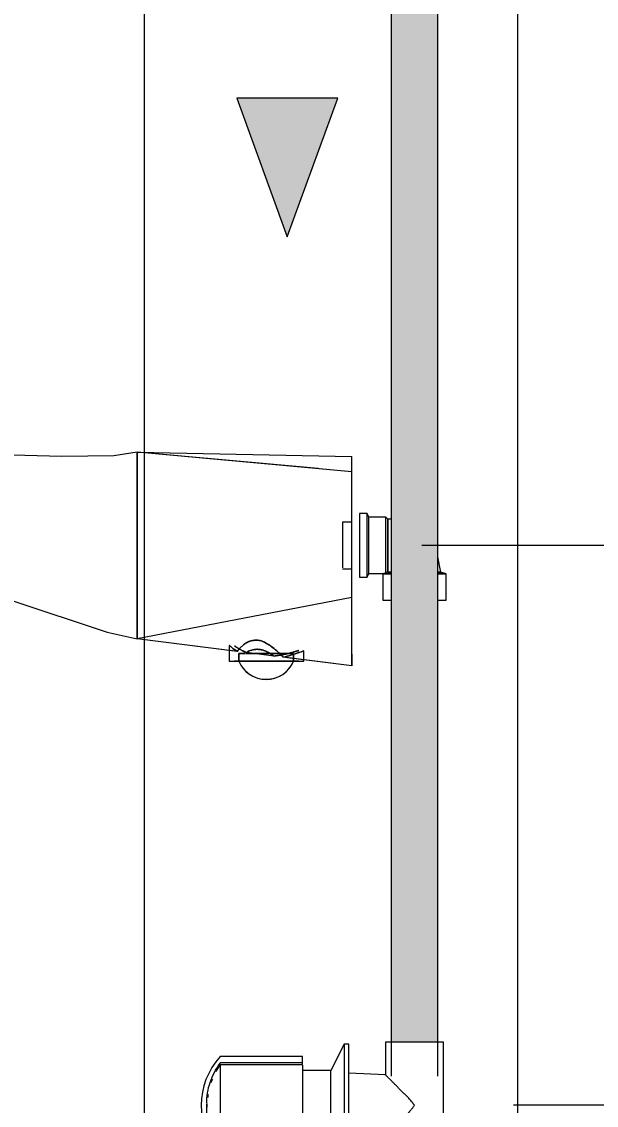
# Model space of a CAD drawing. Header units: metres. Extents: x -0.9 to 62, y -37.3 to 60.
# Drawn here: x 30.383 to 30.691, y 1.8 to 2.381 of the extents above; entities that cross this region are included whole.
import ezdxf

# ---------------------------------------------------------------- set-up
doc = ezdxf.new("R2010")
doc.units = ezdxf.units.M
for name, color, linetype, lineweight in [('A-ANNO-DIMS', 7, 'Continuous', 5), ('A-ANNO-DIMS-25', 7, 'Continuous', 5), ('A-DETL', 7, 'Continuous', 5), ('P-PIPE', 7, 'Continuous', 5), ('P-PIPE-IDEN', 7, 'Continuous', 5), ('P-SANR-FIXT', 7, 'Continuous', 5)]:
    doc.layers.add(name, color=color, linetype=linetype, lineweight=lineweight)
doc.styles.add('Arial_2', font='arial.ttf', dxfattribs={"height": 0.075})
doc.dimstyles.new('Diagonal_-_2_mm_Arial_-_PRETO', dxfattribs={"dimscale": 0.3048, "dimtxt": 0.076519, "dimasz": 0.246063, "dimexe": 0.19685, "dimexo": 0.123031, "dimgap": 0.04101, "dimtad": 1, "dimrnd": 0.01, "dimzin": 0, "dimdsep": 46, "dimtxsty": 'Arial_2', "dimblk1": 'OBLIQUE', "dimblk2": 'OBLIQUE', "dimsah": 1, "dimcen": 0.09, "dimdle": 0.19685, "dimazin": 0, "dimtfac": 1, "dimtdec": 4, "dimtix": 1, "dimtmove": 0, "dimatfit": 3, "dimfxl": 1, "dimtvp": 1, "dimtolj": 1, "dimtzin": 0, "dimarcsym": 2})

# ---------------------------------------------------------------- blocks, each defined once
blk = doc.blocks.new('UT_Chuveiro ou ducha - UT_Elétrico-3241184-CC')
at = {"layer": 'P-SANR-FIXT', "color": 254, "true_color": 0xdfdfdf}
for p, q in [((59.15378, 2.1411), (59.05683, 2.15)), ((59.17183, 2.13945), (59.15406, 2.14108)), ((59.16683, 2.1125), (59.16683, 2.10901)), ((59.16683, 2.10884), (59.16683, 2.10349)), ((59.17183, 2.10884), (59.17183, 2.11259)), ((59.17183, 2.10884), (59.17183, 2.1125)), ((59.17183, 2.1), (59.17183, 2.10868)), ((59.17183, 2.09677), (59.17183, 2.10867)), ((59.16683, 2.10324), (59.16683, 2.1)), ((59.16683, 2.1), (59.16683, 2.09676)), ((59.16683, 2.09672), (59.16683, 2.09116)), ((59.17183, 2.09676), (59.17183, 2.1)), ((59.17183, 2.08751), (59.17183, 2.09663)), ((59.17183, 2.0875), (59.17183, 2.09663)), ((59.16683, 2.09116), (59.16683, 2.08917)), ((59.16683, 2.089), (59.16683, 2.08793)), ((59.17183, 2.07202), (59.05683, 2.05)), ((59.10651, 2.04368), (59.10614, 2.04373)), ((59.10887, 2.04338), (59.10671, 2.04366)), ((59.10886, 2.03802), (59.11108, 2.03802)), ((59.1119, 2.03802), (59.11121, 2.03802)), ((59.11122, 2.03802), (59.11122, 2.04201)), ((59.11122, 2.04201), (59.11468, 2.04201)), ((59.11365, 2.03802), (59.11211, 2.03802)), ((59.12614, 2.03802), (59.11393, 2.03802)), ((59.11496, 2.04201), (59.1194, 2.04201)), ((59.11939, 2.04204), (59.1153, 2.04256)), ((59.12815, 2.04201), (59.11962, 2.04201)), ((59.13623, 2.03802), (59.12614, 2.03802)), ((59.12815, 2.04201), (59.14058, 2.04201)), ((59.13814, 2.03802), (59.13642, 2.03802)), ((59.14065, 2.03802), (59.13836, 2.03802)), ((59.14058, 2.04201), (59.14058, 2.04163)), ((59.14058, 2.03935), (59.14058, 2.04163)), ((59.14058, 2.03935), (59.14058, 2.03802)), ((59.14062, 2.03802), (59.14343, 2.03802)), ((59.14536, 2.03874), (59.14339, 2.03899)), ((59.14612, 2.03864), (59.14553, 2.03872)), ((59.17183, 2.03537), (59.17183, 2.04069))]:
    blk.add_line(p, q, dxfattribs=at)
at = {"layer": 'P-SANR-FIXT'}
for p, q in [((59.05683, 2.15), (59.17183, 2.14752)), ((59.17183, 2.13945), (59.05683, 2.15)), ((59.17183, 2.13945), (59.17183, 2.14752)), ((59.17183, 2.07202), (59.17183, 2.13945)), ((59.17183, 2.07202), (59.05683, 2.05)), ((59.17183, 2.03537), (59.17183, 2.07202)), ((59.11039, 2.04319), (59.05683, 2.05)), ((59.10614, 2.04641), (59.10614, 2.03802)), ((59.10614, 2.03802), (59.12614, 2.03802)), ((59.12614, 2.03802), (59.14614, 2.03802)), ((59.17183, 2.03537), (59.13493, 2.04007)), ((59.14614, 2.03802), (59.14614, 2.04167))]:
    blk.add_line(p, q, dxfattribs=at)
at = {"layer": 'P-SANR-FIXT', "color": 253, "true_color": 0xa6a6a6}
for p, q in [((59.17183, 2.13945), (59.17183, 2.14752)), ((59.17183, 2.12004), (59.17183, 2.13945)), ((59.17183, 2.11259), (59.17183, 2.12004)), ((59.17183, 2.1125), (59.16683, 2.1125)), ((59.16683, 2.1125), (59.16683, 2.11083)), ((59.16683, 2.11083), (59.16683, 2.10901)), ((59.16683, 2.10884), (59.16683, 2.10349)), ((59.17183, 2.10884), (59.17183, 2.1125)), ((59.17183, 2.1), (59.17183, 2.10868)), ((59.16683, 2.10324), (59.16683, 2.1)), ((59.16683, 2.1), (59.16683, 2.09676)), ((59.16683, 2.09672), (59.16683, 2.08917)), ((59.17183, 2.09676), (59.17183, 2.1)), ((59.17183, 2.0875), (59.17183, 2.09663)), ((59.16683, 2.089), (59.16683, 2.08793)), ((59.16683, 2.0875), (59.17183, 2.0875)), ((59.17183, 2.07202), (59.17183, 2.08751)), ((59.17183, 2.04069), (59.17183, 2.07202)), ((59.10614, 2.04373), (59.05683, 2.05)), ((59.10614, 2.03802), (59.10682, 2.03802)), ((59.10682, 2.03802), (59.10882, 2.03802)), ((59.12614, 2.03802), (59.10887, 2.03802)), ((59.11468, 2.04201), (59.11122, 2.04201)), ((59.11122, 2.04201), (59.11122, 2.03802)), ((59.1194, 2.04201), (59.11496, 2.04201)), ((59.13002, 2.04069), (59.1153, 2.04256)), ((59.13823, 2.03802), (59.12614, 2.03802)), ((59.14058, 2.04201), (59.12815, 2.04201)), ((59.14342, 2.03802), (59.13836, 2.03802)), ((59.14058, 2.04163), (59.14058, 2.04201)), ((59.14058, 2.03802), (59.14058, 2.03935)), ((59.14342, 2.03802), (59.14065, 2.03802)), ((59.14346, 2.03802), (59.14614, 2.03802)), ((59.17183, 2.03537), (59.14612, 2.03864)), ((59.14614, 2.04167), (59.14614, 2.0435)), ((59.17183, 2.04164), (59.17183, 2.03537))]:
    blk.add_line(p, q, dxfattribs=at)
at = {"layer": 'P-SANR-FIXT', "color": 7, "true_color": 0xf3f3f3}
for p, q in [((59.10917, 2.04334), (59.10887, 2.04338)), ((59.11031, 2.0432), (59.10936, 2.04332)), ((59.11112, 2.03802), (59.112, 2.03802)), ((59.1122, 2.03802), (59.11359, 2.03802)), ((59.11382, 2.03802), (59.12614, 2.03802)), ((59.13002, 2.04069), (59.11962, 2.04201)), ((59.11962, 2.04201), (59.12815, 2.04201)), ((59.12614, 2.03802), (59.13132, 2.03802)), ((59.13132, 2.03802), (59.13457, 2.03802)), ((59.13484, 2.03802), (59.13614, 2.03802)), ((59.13635, 2.03802), (59.13821, 2.03802)), ((59.13846, 2.03802), (59.14028, 2.03802)), ((59.14028, 2.03802), (59.14062, 2.03802)), ((59.14058, 2.04163), (59.14058, 2.03935)), ((59.1432, 2.03901), (59.14058, 2.03935))]:
    blk.add_line(p, q, dxfattribs=at)
at = {"layer": 'P-SANR-FIXT', "color": 7, "true_color": 0xfafafa}
for p, q in [((59.13851, 2.03961), (59.13493, 2.04007)), ((59.13948, 2.03949), (59.13863, 2.0396)), ((59.14038, 2.03937), (59.13993, 2.03943))]:
    blk.add_line(p, q, dxfattribs=at)
at = {"layer": 'P-SANR-FIXT', "flags": 128}
for points in [[(59.05683, 2.15), (59.04422, 2.14797), (59.01643, 2.14768), (58.95044, 2.14938), (58.87839, 2.15063), (58.8435, 2.14936), (58.83306, 2.14677), (58.82392, 2.14281), (58.81526, 2.13733), (58.80332, 2.12658)], [(58.90144, 2.09664), (58.94111, 2.08727), (58.98966, 2.07041), (59.04067, 2.05349), (59.05683, 2.05)]]:
    blk.add_lwpolyline(points, dxfattribs=at)
at = {"layer": 'P-SANR-FIXT'}
blk.add_arc((59.1259, 2.04409), 0.01588, 202.4707, 337.5293, dxfattribs=at)
at = {"layer": 'P-SANR-FIXT', "color": 253, "true_color": 0xa6a6a6}
for start, end in [(202.4707, 283.50586), (283.50586, 337.5293)]:
    blk.add_arc((59.1259, 2.04409), 0.01588, start, end, dxfattribs=at)
at = {"layer": 'P-SANR-FIXT', "color": 254, "true_color": 0xdfdfdf}
for points in [[(59.05683, 2.15), (59.05683, 2.15), (59.05683, 2.14968), (59.05683, 2.14904)], [(59.05683, 2.1489), (59.05683, 2.14963), (59.05683, 2.15), (59.05683, 2.15)], [(59.05683, 2.14505), (59.05683, 2.14342), (59.05683, 2.14142), (59.05683, 2.13909)], [(59.05683, 2.13117), (59.05683, 2.12825), (59.05683, 2.12506), (59.05683, 2.12169)], [(59.05683, 2.11113), (59.05683, 2.10748), (59.05683, 2.10374), (59.05683, 2.1)], [(59.05683, 2.1), (59.05683, 2.09825), (59.05683, 2.09651), (59.05683, 2.09477)], [(59.05683, 2.09477), (59.05683, 2.09279), (59.05683, 2.09082), (59.05683, 2.08887)], [(59.05683, 2.08887), (59.05683, 2.08523), (59.05683, 2.08168), (59.05683, 2.07831)], [(59.05683, 2.06091), (59.05683, 2.05858), (59.05683, 2.05658), (59.05683, 2.05495)], [(59.05683, 2.05), (59.05683, 2.05), (59.05683, 2.05037), (59.05683, 2.0511)], [(59.05683, 2.05096), (59.05683, 2.05032), (59.05683, 2.05), (59.05683, 2.05)], [(59.10666, 2.04598), (59.10649, 2.04612), (59.10623, 2.04633), (59.10614, 2.04642), (59.10614, 2.04641)], [(59.10879, 2.04432), (59.10855, 2.04448), (59.10833, 2.04464), (59.10812, 2.0448)], [(59.13015, 2.04466), (59.12889, 2.04568), (59.12754, 2.04663), (59.12614, 2.0475)], [(59.14598, 2.04345), (59.14577, 2.04337), (59.14535, 2.04322), (59.14474, 2.04301)]]:
    blk.add_open_spline(points, degree=3, dxfattribs=at)
at = {"layer": 'P-SANR-FIXT', "color": 253, "true_color": 0xa6a6a6}
for points in [[(59.05683, 2.14904), (59.05683, 2.14968), (59.05683, 2.15), (59.05683, 2.15)], [(59.05683, 2.14879), (59.05683, 2.14854), (59.05683, 2.14825), (59.05683, 2.14792)], [(59.05683, 2.14515), (59.05683, 2.1446), (59.05683, 2.14401), (59.05683, 2.14337)], [(59.05683, 2.13976), (59.05683, 2.14108), (59.05683, 2.14228), (59.05683, 2.14337)], [(59.05683, 2.13227), (59.05683, 2.13387), (59.05683, 2.13538), (59.05683, 2.13679)], [(59.05683, 2.13226), (59.05683, 2.13106), (59.05683, 2.1298), (59.05683, 2.12851)], [(59.05683, 2.12329), (59.05683, 2.12509), (59.05683, 2.12683), (59.05683, 2.1285)], [(59.05683, 2.11318), (59.05683, 2.11505), (59.05683, 2.11689), (59.05683, 2.11868)], [(59.05683, 2.11317), (59.05683, 2.1116), (59.05683, 2.11002), (59.05683, 2.10842)], [(59.05683, 2.10243), (59.05683, 2.10081), (59.05683, 2.09919), (59.05683, 2.09757)], [(59.05683, 2.09474), (59.05683, 2.09568), (59.05683, 2.09662), (59.05683, 2.09756)], [(59.05683, 2.09158), (59.05683, 2.09261), (59.05683, 2.09364), (59.05683, 2.09467)], [(59.05683, 2.09157), (59.05683, 2.08998), (59.05683, 2.0884), (59.05683, 2.08684)], [(59.05683, 2.08109), (59.05683, 2.0796), (59.05683, 2.07815), (59.05683, 2.07674)], [(59.05683, 2.0715), (59.05683, 2.07317), (59.05683, 2.07492), (59.05683, 2.07672)], [(59.05683, 2.07149), (59.05683, 2.07019), (59.05683, 2.06894), (59.05683, 2.06773)], [(59.05683, 2.06319), (59.05683, 2.06216), (59.05683, 2.06118), (59.05683, 2.06026)], [(59.05683, 2.05663), (59.05683, 2.05772), (59.05683, 2.05893), (59.05683, 2.06025)], [(59.05683, 2.05663), (59.05683, 2.05599), (59.05683, 2.0554), (59.05683, 2.05485)], [(59.05683, 2.05225), (59.05683, 2.05185), (59.05683, 2.0515), (59.05683, 2.05121)], [(59.05683, 2.05), (59.05683, 2.05), (59.05683, 2.05032), (59.05683, 2.05096)], [(59.1185, 2.04401), (59.11731, 2.04372), (59.11625, 2.04325), (59.1153, 2.04256)], [(59.13002, 2.04069), (59.12942, 2.04115), (59.12817, 2.042), (59.12683, 2.04273), (59.12614, 2.04306)], [(59.14614, 2.04351), (59.14614, 2.04351), (59.14609, 2.04349), (59.14598, 2.04345)]]:
    blk.add_open_spline(points, degree=3, dxfattribs=at)
at = {"layer": 'P-SANR-FIXT'}
for points in [[(59.05683, 2.15), (59.05683, 2.15), (59.05683, 2.14963), (59.05683, 2.1489)], [(59.05683, 2.148), (59.05683, 2.14828), (59.05683, 2.14852), (59.05683, 2.14874)], [(59.05683, 2.14337), (59.05683, 2.14396), (59.05683, 2.14453), (59.05683, 2.14505)], [(59.05683, 2.14337), (59.05683, 2.14228), (59.05683, 2.14107), (59.05683, 2.13975)], [(59.05683, 2.13679), (59.05683, 2.13538), (59.05683, 2.13386), (59.05683, 2.13226)], [(59.05683, 2.1285), (59.05683, 2.1298), (59.05683, 2.13106), (59.05683, 2.13227)], [(59.05683, 2.12851), (59.05683, 2.12683), (59.05683, 2.12509), (59.05683, 2.12328)], [(59.05683, 2.11869), (59.05683, 2.11689), (59.05683, 2.11504), (59.05683, 2.11317)], [(59.05683, 2.10841), (59.05683, 2.11002), (59.05683, 2.11161), (59.05683, 2.11318)], [(59.05683, 2.09756), (59.05683, 2.09919), (59.05683, 2.10082), (59.05683, 2.10244)], [(59.05683, 2.09757), (59.05683, 2.09556), (59.05683, 2.09355), (59.05683, 2.09157)], [(59.05683, 2.08682), (59.05683, 2.08839), (59.05683, 2.08998), (59.05683, 2.09158)], [(59.05683, 2.07672), (59.05683, 2.07815), (59.05683, 2.07961), (59.05683, 2.0811)], [(59.05683, 2.07674), (59.05683, 2.07493), (59.05683, 2.07317), (59.05683, 2.07149)], [(59.05683, 2.06772), (59.05683, 2.06893), (59.05683, 2.0702), (59.05683, 2.0715)], [(59.05683, 2.06025), (59.05683, 2.06118), (59.05683, 2.06216), (59.05683, 2.06319)], [(59.05683, 2.06026), (59.05683, 2.05893), (59.05683, 2.05772), (59.05683, 2.05663)], [(59.05683, 2.05495), (59.05683, 2.05547), (59.05683, 2.05603), (59.05683, 2.05663)], [(59.05683, 2.05126), (59.05683, 2.0515), (59.05683, 2.05177), (59.05683, 2.05207)], [(59.05683, 2.0511), (59.05683, 2.05037), (59.05683, 2.05), (59.05683, 2.05)], [(59.12614, 2.0475), (59.12781, 2.04646), (59.13098, 2.04418), (59.1337, 2.0415), (59.13493, 2.04007)]]:
    blk.add_open_spline(points, degree=3, dxfattribs=at)
at = {"layer": 'P-SANR-FIXT', "color": 254, "true_color": 0xdfdfdf}
for points, knots in [([(59.05683, 2.09477), (59.05683, 2.10172), (59.05683, 2.11591), (59.05683, 2.13445), (59.05683, 2.14483), (59.05683, 2.14807), (59.05683, 2.14879)], [-0.5333333, -0.5333333, -0.5333333, -0.5333333, -0.4, -0.2666667, -0.1333333, -0.0699737, -0.0699737, -0.0699737, -0.0699737]), ([(59.05683, 2.14874), (59.05683, 2.14802), (59.05683, 2.14684), (59.05683, 2.14526), (59.05683, 2.14505)], [0.07142857, 0.07142857, 0.07142857, 0.07142857, 0.13333333, 0.14285714, 0.14285714, 0.14285714, 0.14285714]), ([(59.05683, 2.13909), (59.05683, 2.13738), (59.05683, 2.13481), (59.05683, 2.13195), (59.05683, 2.13117)], [0.21428571, 0.21428571, 0.21428571, 0.21428571, 0.26666667, 0.28571429, 0.28571429, 0.28571429, 0.28571429]), ([(59.05683, 2.12169), (59.05683, 2.11967), (59.05683, 2.11619), (59.05683, 2.11258), (59.05683, 2.11113)], [0.35714286, 0.35714286, 0.35714286, 0.35714286, 0.4, 0.42857143, 0.42857143, 0.42857143, 0.42857143]), ([(59.05683, 2.05121), (59.05683, 2.05174), (59.05683, 2.05421), (59.05683, 2.062), (59.05683, 2.07679), (59.05683, 2.0887), (59.05683, 2.09477)], [-0.9299883, -0.9299883, -0.9299883, -0.9299883, -0.8833333, -0.7666667, -0.65, -0.5333333, -0.5333333, -0.5333333, -0.5333333]), ([(59.05683, 2.07831), (59.05683, 2.07797), (59.05683, 2.07462), (59.05683, 2.07146), (59.05683, 2.06883)], [0.64285714, 0.64285714, 0.64285714, 0.64285714, 0.65, 0.71428571, 0.71428571, 0.71428571, 0.71428571]), ([(59.05683, 2.06883), (59.05683, 2.06668), (59.05683, 2.06395), (59.05683, 2.06153), (59.05683, 2.06091)], [0.71429565, 0.71429565, 0.71429565, 0.71429565, 0.76666667, 0.78569237, 0.78569237, 0.78569237, 0.78569237]), ([(59.05683, 2.05495), (59.05683, 2.05436), (59.05683, 2.05287), (59.05683, 2.05178), (59.05683, 2.05126)], [0.85715974, 0.85715974, 0.85715974, 0.85715974, 0.88333333, 0.9285359, 0.9285359, 0.9285359, 0.9285359]), ([(59.10812, 2.0448), (59.10781, 2.04503), (59.10738, 2.04537), (59.10693, 2.04575), (59.10674, 2.04591), (59.10666, 2.04598)], [-0.8333333, -0.8333333, -0.8333333, -0.8333333, -0.75, -0.7083333, -0.6666667, -0.6666667, -0.6666667, -0.6666667]), ([(59.12148, 2.04917), (59.12109, 2.04921), (59.12029, 2.04924), (59.11908, 2.04914), (59.1181, 2.04894), (59.11736, 2.04874), (59.11692, 2.04859), (59.11657, 2.04846), (59.11623, 2.04831), (59.11565, 2.04802), (59.11487, 2.04753), (59.11413, 2.04697), (59.11356, 2.04652), (59.11329, 2.04629), (59.11316, 2.04618)], [-0.75, -0.75, -0.75, -0.75, -0.6875, -0.625, -0.5625, -0.53125, -0.5, -0.484375, -0.46875, -0.4375, -0.375, -0.3125, -0.28125, -0.25, -0.25, -0.25, -0.25]), ([(59.12614, 2.0475), (59.12538, 2.04797), (59.12422, 2.04853), (59.12266, 2.04899), (59.12188, 2.04913), (59.12148, 2.04917)], [-1, -1, -1, -1, -0.875, -0.8125, -0.75, -0.75, -0.75, -0.75]), ([(59.13002, 2.04069), (59.13086, 2.0408), (59.1325, 2.04103), (59.13444, 2.04135), (59.13589, 2.04165), (59.13675, 2.04185), (59.13725, 2.04197), (59.13741, 2.04201)], [-1, -1, -1, -1, -0.9444444, -0.8888889, -0.8611111, -0.8333333, -0.8190987, -0.8190987, -0.8190987, -0.8190987]), ([(59.14474, 2.04301), (59.14444, 2.0429), (59.144, 2.04274), (59.14349, 2.04257), (59.14339, 2.04253)], [-0.33333333, -0.33333333, -0.33333333, -0.33333333, -0.27777778, -0.26406929, -0.26406929, -0.26406929, -0.26406929])]:
    blk.add_open_spline(points, degree=3, knots=knots, dxfattribs=at)
at = {"layer": 'P-SANR-FIXT', "color": 253, "true_color": 0xa6a6a6}
for points, knots in [([(59.05683, 2.14505), (59.05683, 2.14564), (59.05683, 2.14673), (59.05683, 2.14761), (59.05683, 2.148)], [0.85714286, 0.85714286, 0.85714286, 0.85714286, 0.88333333, 0.90964744, 0.90964744, 0.90964744, 0.90964744]), ([(59.05683, 2.13975), (59.05683, 2.13893), (59.05683, 2.13795), (59.05683, 2.13692), (59.05683, 2.13679)], [-0.79257832, -0.79257832, -0.79257832, -0.79257832, -0.76666667, -0.76324299, -0.76324299, -0.76324299, -0.76324299]), ([(59.05683, 2.12328), (59.05683, 2.12309), (59.05683, 2.12159), (59.05683, 2.12005), (59.05683, 2.11869)], [-0.65416699, -0.65416699, -0.65416699, -0.65416699, -0.65, -0.62194656, -0.62194656, -0.62194656, -0.62194656]), ([(59.05683, 2.10244), (59.05683, 2.10337), (59.05683, 2.10537), (59.05683, 2.10735), (59.05683, 2.10841)], [0.51556928, 0.51556928, 0.51556928, 0.51556928, 0.53333333, 0.55378965, 0.55378965, 0.55378965, 0.55378965]), ([(59.05683, 2.0811), (59.05683, 2.08223), (59.05683, 2.08413), (59.05683, 2.08606), (59.05683, 2.08682)], [0.37658663, 0.37658663, 0.37658663, 0.37658663, 0.4, 0.41511381, 0.41511381, 0.41511381, 0.41511381]), ([(59.05683, 2.06319), (59.05683, 2.06426), (59.05683, 2.06574), (59.05683, 2.06732), (59.05683, 2.06772)], [0.23661119, 0.23661119, 0.23661119, 0.23661119, 0.26666667, 0.27661169, 0.27661169, 0.27661169, 0.27661169]), ([(59.05683, 2.05207), (59.05683, 2.05269), (59.05683, 2.05361), (59.05683, 2.05474), (59.05683, 2.05495)], [0.09180954, 0.09180954, 0.09180954, 0.09180954, 0.13333333, 0.14285714, 0.14285714, 0.14285714, 0.14285714]), ([(59.10614, 2.04641), (59.10614, 2.04641), (59.10623, 2.04633), (59.10655, 2.04606), (59.10693, 2.04575), (59.10738, 2.04537), (59.10809, 2.04481), (59.10913, 2.04407), (59.10995, 2.04349), (59.11039, 2.04319)], [-0.5, -0.5, -0.5, -0.5, -0.4166667, -0.3333333, -0.2916667, -0.25, -0.1666667, -0.0833333, 0, 0, 0, 0]), ([(59.11264, 2.04384), (59.11244, 2.04394), (59.11206, 2.04415), (59.11153, 2.04446), (59.11105, 2.04476), (59.11061, 2.04503), (59.11021, 2.04528), (59.10986, 2.04552), (59.10956, 2.04573), (59.10931, 2.0459), (59.10911, 2.04603), (59.10892, 2.04617), (59.10887, 2.04622), (59.10887, 2.04622)], [-0.875, -0.875, -0.875, -0.875, -0.84375, -0.8125, -0.78125, -0.75, -0.71875, -0.6875, -0.65625, -0.625, -0.59375, -0.5625, -0.5, -0.5, -0.5, -0.5]), ([(59.10887, 2.04622), (59.10887, 2.04622), (59.10892, 2.04617), (59.10911, 2.04604), (59.10931, 2.0459), (59.10956, 2.04573), (59.10986, 2.04552), (59.11021, 2.04528), (59.11061, 2.04503), (59.11105, 2.04476), (59.11154, 2.04446), (59.11206, 2.04415), (59.11244, 2.04394), (59.11264, 2.04383)], [-0.5, -0.5, -0.5, -0.5, -0.4375, -0.40625, -0.375, -0.34375, -0.3125, -0.28125, -0.25, -0.21875, -0.1875, -0.15625, -0.125, -0.125, -0.125, -0.125]), ([(59.1153, 2.04256), (59.11481, 2.04278), (59.11394, 2.04319), (59.11314, 2.04357), (59.1128, 2.04375)], [-1, -1, -1, -1, -0.9375, -0.8832599, -0.8832599, -0.8832599, -0.8832599]), ([(59.1128, 2.04375), (59.11314, 2.04357), (59.11394, 2.04318), (59.11481, 2.04278), (59.1153, 2.04256)], [-0.1169138, -0.1169138, -0.1169138, -0.1169138, -0.0625, 0, 0, 0, 0]), ([(59.12614, 2.04306), (59.12551, 2.04337), (59.12456, 2.04375), (59.12327, 2.04409), (59.12199, 2.0443), (59.12034, 2.04434), (59.11909, 2.04415), (59.1185, 2.04401)], [-1, -1, -1, -1, -0.8333333, -0.75, -0.6666667, -0.5, -0.3333333, -0.3333333, -0.3333333, -0.3333333]), ([(59.13878, 2.04236), (59.13908, 2.04243), (59.13964, 2.04258), (59.1404, 2.0428), (59.14109, 2.043), (59.1419, 2.04323), (59.1427, 2.04348), (59.14329, 2.04366), (59.14342, 2.04371), (59.14342, 2.04371)], [-0.7777778, -0.7777778, -0.7777778, -0.7777778, -0.75, -0.7222222, -0.6944444, -0.6666667, -0.6111111, -0.5555556, -0.5000382, -0.5000382, -0.5000382, -0.5000382]), ([(59.14342, 2.04371), (59.14342, 2.04371), (59.14329, 2.04366), (59.1428, 2.04351), (59.14222, 2.04333), (59.1417, 2.04318), (59.14109, 2.043), (59.1404, 2.0428), (59.13964, 2.04258), (59.13908, 2.04243), (59.13878, 2.04236)], [-0.500038, -0.500038, -0.500038, -0.500038, -0.4444444, -0.3888889, -0.3611111, -0.3333333, -0.3055556, -0.2777778, -0.25, -0.2222222, -0.2222222, -0.2222222, -0.2222222]), ([(59.13878, 2.04236), (59.13849, 2.04228), (59.13788, 2.04213), (59.13691, 2.04189), (59.13588, 2.04165), (59.13443, 2.04135), (59.1325, 2.04103), (59.13085, 2.0408), (59.13002, 2.04069)], [-0.2222222, -0.2222222, -0.2222222, -0.2222222, -0.1944444, -0.1666667, -0.1388889, -0.1111111, -0.0555556, 0, 0, 0, 0]), ([(59.13493, 2.04007), (59.13603, 2.04034), (59.13761, 2.04075), (59.13951, 2.04128), (59.14083, 2.04169), (59.14182, 2.04202), (59.14255, 2.04225), (59.14358, 2.04259), (59.14504, 2.04311), (59.14598, 2.04345), (59.14614, 2.04351), (59.14614, 2.04351)], [-1, -1, -1, -1, -0.9166667, -0.875, -0.8333333, -0.7916667, -0.7708333, -0.75, -0.6666667, -0.5555556, -0.4999552, -0.4999552, -0.4999552, -0.4999552]), ([(59.13741, 2.04201), (59.13757, 2.04205), (59.13804, 2.04217), (59.13849, 2.04228), (59.13878, 2.04236)], [-0.81909865, -0.81909865, -0.81909865, -0.81909865, -0.80555556, -0.77777778, -0.77777778, -0.77777778, -0.77777778])]:
    blk.add_open_spline(points, degree=3, knots=knots, dxfattribs=at)
at = {"layer": 'P-SANR-FIXT'}
for points, knots in [([(59.05683, 2.14792), (59.05683, 2.14755), (59.05683, 2.14672), (59.05683, 2.1457), (59.05683, 2.14515)], [-0.90793164, -0.90793164, -0.90793164, -0.90793164, -0.88333333, -0.85863746, -0.85863746, -0.85863746, -0.85863746]), ([(59.05683, 2.13679), (59.05683, 2.13691), (59.05683, 2.13795), (59.05683, 2.13894), (59.05683, 2.13976)], [0.76318264, 0.76318264, 0.76318264, 0.76318264, 0.76666667, 0.79265864, 0.79265864, 0.79265864, 0.79265864]), ([(59.05683, 2.11868), (59.05683, 2.12005), (59.05683, 2.12159), (59.05683, 2.1231), (59.05683, 2.12329)], [0.62190374, 0.62190374, 0.62190374, 0.62190374, 0.65, 0.65426664, 0.65426664, 0.65426664, 0.65426664]), ([(59.05683, 2.10842), (59.05683, 2.10736), (59.05683, 2.10537), (59.05683, 2.10336), (59.05683, 2.10243)], [-0.553886, -0.553886, -0.553886, -0.553886, -0.53333333, -0.51546971, -0.51546971, -0.51546971, -0.51546971]), ([(59.05683, 2.08684), (59.05683, 2.08607), (59.05683, 2.08413), (59.05683, 2.08222), (59.05683, 2.08109)], [-0.41521667, -0.41521667, -0.41521667, -0.41521667, -0.4, -0.37650175, -0.37650175, -0.37650175, -0.37650175]), ([(59.05683, 2.06773), (59.05683, 2.06733), (59.05683, 2.06575), (59.05683, 2.06425), (59.05683, 2.06319)], [-0.27670508, -0.27670508, -0.27670508, -0.27670508, -0.26666667, -0.23655175, -0.23655175, -0.23655175, -0.23655175]), ([(59.05683, 2.05485), (59.05683, 2.05467), (59.05683, 2.05367), (59.05683, 2.05283), (59.05683, 2.05225)], [-0.1413514, -0.1413514, -0.1413514, -0.1413514, -0.13333333, -0.09584372, -0.09584372, -0.09584372, -0.09584372]), ([(59.11039, 2.04319), (59.11078, 2.04374), (59.11141, 2.04452), (59.11225, 2.04537), (59.11276, 2.04584), (59.11316, 2.04618), (59.11356, 2.04652), (59.11413, 2.04697), (59.11487, 2.04753), (59.11565, 2.04802), (59.11623, 2.04831), (59.11657, 2.04846), (59.11692, 2.04859), (59.11736, 2.04874), (59.1181, 2.04894), (59.11908, 2.04914), (59.12029, 2.04924), (59.12149, 2.0492), (59.12266, 2.04899), (59.12422, 2.04853), (59.12538, 2.04797), (59.12614, 2.0475)], [-1, -1, -1, -1, -0.875, -0.8125, -0.78125, -0.75, -0.71875, -0.6875, -0.625, -0.5625, -0.53125, -0.515625, -0.5, -0.46875, -0.4375, -0.375, -0.3125, -0.25, -0.1875, -0.125, 0, 0, 0, 0])]:
    blk.add_open_spline(points, degree=3, knots=knots, dxfattribs=at)
at = {"layer": 'P-SANR-FIXT', "color": 7, "true_color": 0xf3f3f3}
for points in [[(59.10917, 2.04405), (59.10904, 2.04414), (59.10891, 2.04423), (59.10879, 2.04432)], [(59.11039, 2.04319), (59.10999, 2.04347), (59.10961, 2.04373), (59.10926, 2.04398)], [(59.11238, 2.04549), (59.11221, 2.04532), (59.11203, 2.04515), (59.11187, 2.04498)], [(59.11647, 2.04327), (59.11702, 2.04355), (59.1176, 2.04377), (59.11822, 2.04394)], [(59.13087, 2.04408), (59.13068, 2.04423), (59.1305, 2.04438), (59.13032, 2.04454)], [(59.13182, 2.04325), (59.13151, 2.04353), (59.13119, 2.04381), (59.13087, 2.04408)], [(59.1153, 2.04256), (59.11565, 2.04281), (59.11601, 2.04304), (59.11639, 2.04323)], [(59.12614, 2.04306), (59.12683, 2.04273), (59.1275, 2.04236), (59.12815, 2.04197)], [(59.13305, 2.04209), (59.13272, 2.04242), (59.13237, 2.04274), (59.13202, 2.04306)], [(59.14237, 2.04219), (59.14213, 2.04212), (59.14188, 2.04203), (59.14163, 2.04195)], [(59.14325, 2.04249), (59.14298, 2.0424), (59.14268, 2.0423), (59.14237, 2.04219)]]:
    blk.add_open_spline(points, degree=3, dxfattribs=at)
for points, knots in [([(59.11181, 2.04491), (59.11176, 2.04486), (59.11125, 2.04432), (59.11078, 2.04374), (59.11039, 2.04319)], [-0.1377612, -0.1377612, -0.1377612, -0.1377612, -0.125, 0, 0, 0, 0]), ([(59.1185, 2.04401), (59.11909, 2.04415), (59.12034, 2.04434), (59.12199, 2.0443), (59.12313, 2.04411), (59.12363, 2.04399), (59.1238, 2.04395)], [-0.6666667, -0.6666667, -0.6666667, -0.6666667, -0.5, -0.3333333, -0.25, -0.2045437, -0.2045437, -0.2045437, -0.2045437]), ([(59.12407, 2.04387), (59.12413, 2.04385), (59.12482, 2.04365), (59.12551, 2.04337), (59.12614, 2.04306)], [-0.1808224, -0.1808224, -0.1808224, -0.1808224, -0.1666667, 0, 0, 0, 0]), ([(59.1414, 2.04188), (59.14121, 2.04182), (59.14097, 2.04174), (59.14073, 2.04166), (59.14069, 2.04165)], [-0.18676416, -0.18676416, -0.18676416, -0.18676416, -0.16666667, -0.16258133, -0.16258133, -0.16258133, -0.16258133])]:
    blk.add_open_spline(points, degree=3, knots=knots, dxfattribs=at)
at = {"layer": 'P-SANR-FIXT', "color": 7, "true_color": 0xfafafa}
for points in [[(59.12815, 2.04197), (59.1288, 2.04157), (59.12942, 2.04115), (59.13002, 2.04069)], [(59.13342, 2.04172), (59.1333, 2.04184), (59.13317, 2.04196), (59.13305, 2.04209)], [(59.13454, 2.04051), (59.1342, 2.0409), (59.13385, 2.04128), (59.13348, 2.04165)], [(59.13903, 2.04115), (59.13778, 2.04079), (59.1364, 2.04044), (59.13493, 2.04007)], [(59.14006, 2.04146), (59.13973, 2.04136), (59.13939, 2.04125), (59.13903, 2.04115)]]:
    blk.add_open_spline(points, degree=3, dxfattribs=at)
blk = doc.blocks.new('Joelho 90 com Bucha de Latao - Agua Fria_Soldavel - MEP - Tigre - Standard-V25-CC')
at = {"layer": 'P-PIPE'}
for p, q in [((59.17993, 2.117), (59.17593, 2.117)), ((59.17593, 2.117), (59.17593, 2.083)), ((59.18093, 2.1151), (59.17993, 2.117)), ((59.17993, 2.083), (59.17993, 2.117)), ((59.19003, 2.1151), (59.18093, 2.1151)), ((59.18093, 2.0849), (59.18093, 2.1151)), ((59.19103, 2.11404), (59.19003, 2.1151)), ((59.19003, 2.08518), (59.19003, 2.1151)), ((59.19103, 2.08596), (59.19103, 2.11404)), ((59.19283, 2.11397), (59.19103, 2.11404)), ((59.19103, 2.11404), (59.19103, 2.08596)), ((59.21937, 2.0857), (59.21783, 2.09385)), ((59.17993, 2.083), (59.18093, 2.0849)), ((59.18093, 2.0849), (59.18892, 2.0849)), ((59.18892, 2.0849), (59.18833, 2.0847)), ((59.18833, 2.0847), (59.18833, 2.0756)), ((59.19276, 2.0847), (59.18833, 2.0847)), ((59.18833, 2.0847), (59.19276, 2.0847)), ((59.19055, 2.08545), (59.19103, 2.08596)), ((59.19129, 2.0857), (59.19055, 2.08545)), ((59.19103, 2.08596), (59.19103, 2.08644)), ((59.19103, 2.08644), (59.19103, 2.08596)), ((59.19177, 2.0857), (59.19129, 2.0857)), ((59.19275, 2.0857), (59.19129, 2.0857)), ((59.19129, 2.0857), (59.19177, 2.0857)), ((59.19129, 2.0857), (59.19275, 2.0857)), ((59.22233, 2.0847), (59.2179, 2.0847)), ((59.2179, 2.0847), (59.22233, 2.0847)), ((59.21937, 2.0857), (59.21791, 2.0857)), ((59.21791, 2.0857), (59.21937, 2.0857)), ((59.22233, 2.0847), (59.21937, 2.0857)), ((59.22233, 2.0756), (59.22233, 2.0847)), ((59.17593, 2.083), (59.17993, 2.083)), ((59.18833, 2.0756), (59.18833, 2.0746)), ((59.18833, 2.0746), (59.18833, 2.0706)), ((59.22233, 2.0746), (59.22233, 2.0756)), ((59.22233, 2.0706), (59.22233, 2.0746)), ((59.18833, 2.0706), (59.19276, 2.0706)), ((59.2179, 2.0706), (59.22233, 2.0706))]:
    blk.add_line(p, q, dxfattribs=at)
at = {"layer": 'P-PIPE', "flags": 128}
blk.add_lwpolyline([(59.19103, 2.08596), (59.19125, 2.08584), (59.19129, 2.0857)], dxfattribs=at)
at = {"layer": 'P-PIPE'}
for points in [[(59.19003, 2.08518), (59.18969, 2.08509), (59.18915, 2.08496), (59.18894, 2.08491), (59.18892, 2.0849)], [(59.19003, 2.08518), (59.1902, 2.08527), (59.19045, 2.0854), (59.19054, 2.08545), (59.19055, 2.08545)], [(59.19055, 2.08545), (59.19054, 2.08545), (59.19045, 2.0854), (59.1902, 2.08527), (59.19003, 2.08518)]]:
    blk.add_open_spline(points, degree=3, dxfattribs=at)
blk = doc.blocks.new('Registro de Gaveta - Agua Fria - MEP - Tigre - PVC Cromado - 25 mm-135403-CC')
at = {"layer": 'P-PIPE'}
for p, q in [((59.16769, 1.83283), (59.16061, 1.81864)), ((59.17022, 1.83283), (59.16769, 1.83283)), ((59.16769, 1.83283), (59.16769, 1.8)), ((59.17022, 1.8), (59.17022, 1.83283)), ((59.18983, 1.8338), (59.18983, 1.81628)), ((59.22083, 1.8338), (59.18983, 1.8338)), ((59.22083, 1.7662), (59.22083, 1.8338)), ((59.14533, 1.82609), (59.10133, 1.82609)), ((59.14533, 1.82187), (59.14533, 1.82609)), ((59.14533, 1.8227), (59.10133, 1.8227)), ((59.10133, 1.82187), (59.14533, 1.82187)), ((59.10133, 1.82159), (59.10133, 1.77841)), ((59.14533, 1.82159), (59.14533, 1.77841)), ((59.16061, 1.81864), (59.14533, 1.81864)), ((59.16061, 1.8), (59.16061, 1.81864)), ((59.18983, 1.81628), (59.17022, 1.81727)), ((59.16061, 1.78136), (59.16061, 1.8)), ((59.16769, 1.8), (59.16769, 1.76717)), ((59.17022, 1.76717), (59.17022, 1.8)), ((59.17022, 1.78273), (59.18983, 1.78372)), ((59.18983, 1.78372), (59.18983, 1.7662)), ((59.14533, 1.77813), (59.10133, 1.77813)), ((59.10133, 1.7773), (59.14533, 1.7773)), ((59.14533, 1.78136), (59.16061, 1.78136)), ((59.14533, 1.77391), (59.14533, 1.77813)), ((59.16061, 1.78136), (59.16769, 1.76717)), ((59.10133, 1.77391), (59.14533, 1.77391)), ((59.16769, 1.76717), (59.17022, 1.76717)), ((59.18983, 1.7662), (59.22083, 1.7662))]:
    blk.add_line(p, q, dxfattribs=at)
at = {"layer": 'P-PIPE', "flags": 128}
for points in [[(59.09405, 1.8013), (59.09407, 1.80236), (59.09416, 1.80381), (59.0943, 1.80525), (59.0945, 1.80668), (59.09476, 1.8081), (59.09508, 1.80952), (59.09545, 1.81092), (59.09588, 1.8123), (59.09636, 1.81366), (59.0969, 1.81501), (59.09749, 1.81633), (59.09813, 1.81762), (59.09882, 1.8189), (59.09957, 1.82014), (59.10036, 1.82135), (59.1012, 1.82253), (59.10133, 1.8227)], [(59.09404, 1.79909), (59.09404, 1.79909), (59.09404, 1.79909), (59.09404, 1.79909), (59.09404, 1.7991), (59.09404, 1.7991), (59.09404, 1.79911), (59.09404, 1.79912), (59.09404, 1.79913), (59.09404, 1.79914), (59.09404, 1.79916), (59.09404, 1.79917), (59.09404, 1.79919), (59.09404, 1.79921), (59.09404, 1.79922), (59.09404, 1.79925), (59.09404, 1.79927), (59.09404, 1.79929), (59.09404, 1.79931), (59.09404, 1.79934), (59.09404, 1.79936), (59.09404, 1.79939), (59.09404, 1.79942), (59.09404, 1.79945), (59.09404, 1.79948), (59.09404, 1.79951), (59.09404, 1.79954), (59.09404, 1.79957), (59.09404, 1.7996), (59.09404, 1.79963), (59.09404, 1.79967), (59.09404, 1.7997), (59.09404, 1.79974), (59.09404, 1.79977), (59.09404, 1.79981), (59.09404, 1.79984), (59.09404, 1.79988), (59.09404, 1.79992), (59.09404, 1.79995), (59.09404, 1.79999), (59.09404, 1.80003), (59.09404, 1.80006), (59.09404, 1.8001), (59.09404, 1.80014), (59.09404, 1.80017), (59.09404, 1.80021), (59.09404, 1.80024), (59.09404, 1.80028), (59.09404, 1.80031), (59.09404, 1.80035), (59.09404, 1.80038), (59.09404, 1.80041), (59.09404, 1.80045), (59.09404, 1.80048), (59.09404, 1.80051), (59.09404, 1.80054), (59.09404, 1.80057), (59.09404, 1.8006), (59.09404, 1.80062), (59.09404, 1.80065), (59.09404, 1.80067), (59.09404, 1.8007), (59.09404, 1.80072), (59.09404, 1.80074), (59.09404, 1.80076), (59.09404, 1.80078), (59.09404, 1.8008), (59.09404, 1.80082), (59.09404, 1.80083), (59.09404, 1.80085), (59.09404, 1.80086), (59.09404, 1.80087), (59.09404, 1.80088), (59.09404, 1.80089), (59.09404, 1.8009), (59.09404, 1.80091), (59.09404, 1.80091), (59.09404, 1.80091), (59.09404, 1.80091)], [(59.09404, 1.80091), (59.09404, 1.80091), (59.09404, 1.80091), (59.09404, 1.80091), (59.09404, 1.8009), (59.09404, 1.8009), (59.09404, 1.80089), (59.09404, 1.80088), (59.09404, 1.80087), (59.09404, 1.80086), (59.09404, 1.80084), (59.09404, 1.80083), (59.09404, 1.80081), (59.09404, 1.80079), (59.09404, 1.80078), (59.09404, 1.80075), (59.09404, 1.80073), (59.09404, 1.80071), (59.09404, 1.80069), (59.09404, 1.80066), (59.09404, 1.80064), (59.09404, 1.80061), (59.09404, 1.80058), (59.09404, 1.80055), (59.09404, 1.80052), (59.09404, 1.80049), (59.09404, 1.80046), (59.09404, 1.80043), (59.09404, 1.8004), (59.09404, 1.80037), (59.09404, 1.80033), (59.09404, 1.8003), (59.09404, 1.80026), (59.09404, 1.80023), (59.09404, 1.80019), (59.09404, 1.80016), (59.09404, 1.80012), (59.09404, 1.80008), (59.09404, 1.80005), (59.09404, 1.80001), (59.09404, 1.79997), (59.09404, 1.79994), (59.09404, 1.7999), (59.09404, 1.79986), (59.09404, 1.79983), (59.09404, 1.79979), (59.09404, 1.79976), (59.09404, 1.79972), (59.09404, 1.79969), (59.09404, 1.79965), (59.09404, 1.79962), (59.09404, 1.79959), (59.09404, 1.79955), (59.09404, 1.79952), (59.09404, 1.79949), (59.09404, 1.79946), (59.09404, 1.79943), (59.09404, 1.7994), (59.09404, 1.79938), (59.09404, 1.79935), (59.09404, 1.79933), (59.09404, 1.7993), (59.09404, 1.79928), (59.09404, 1.79926), (59.09404, 1.79924), (59.09404, 1.79922), (59.09404, 1.7992), (59.09404, 1.79918), (59.09404, 1.79917), (59.09404, 1.79915), (59.09404, 1.79914), (59.09404, 1.79913), (59.09404, 1.79912), (59.09404, 1.79911), (59.09404, 1.7991), (59.09404, 1.79909), (59.09404, 1.79909), (59.09404, 1.79909), (59.09404, 1.79909)], [(59.10133, 1.7773), (59.10048, 1.77847), (59.09968, 1.77968), (59.09893, 1.78092), (59.09823, 1.78218), (59.09758, 1.78347), (59.09698, 1.78479), (59.09644, 1.78613), (59.09595, 1.78749), (59.09551, 1.78887), (59.09513, 1.79027), (59.0948, 1.79168), (59.09454, 1.7931), (59.09433, 1.79454), (59.09417, 1.79598), (59.09408, 1.79742), (59.09404, 1.79887), (59.09404, 1.79909)]]:
    blk.add_lwpolyline(points, dxfattribs=at)
at = {"layer": 'P-PIPE'}
for centre, radius, start, end in [((59.12949, 1.8), 0.03839, 137.19068, 222.80932), ((59.13223, 1.8), 0.03786, 144.7241, 151.60526), ((59.13223, 1.8), 0.03786, 158.2336, 161.52118), ((59.13223, 1.8), 0.03786, 171.05278, 173.64206), ((59.13223, 1.8), 0.03786, 186.45419, 189.49511), ((59.13223, 1.8), 0.03786, 198.91604, 202.92375), ((59.13223, 1.8), 0.03786, 210.48327, 215.27618)]:
    blk.add_arc(centre, radius, start, end, dxfattribs=at)
for points, knots in [([(59.20533, 1.8), (59.20491, 1.80058), (59.20426, 1.80144), (59.20336, 1.80255), (59.20267, 1.80337), (59.20195, 1.80415), (59.20119, 1.8049), (59.20056, 1.80551), (59.20007, 1.806), (59.1997, 1.80637), (59.19934, 1.80674), (59.19885, 1.80723), (59.19825, 1.80783), (59.19754, 1.80854), (59.19685, 1.80924), (59.19616, 1.80993), (59.19549, 1.8106), (59.19484, 1.81125), (59.19422, 1.81188), (59.19362, 1.81249), (59.19303, 1.81307), (59.19248, 1.81361), (59.19198, 1.81412), (59.19152, 1.8146), (59.19109, 1.81502), (59.19071, 1.81539), (59.1904, 1.81571), (59.19016, 1.81596), (59.18993, 1.8162), (59.18984, 1.81628), (59.18983, 1.81628)], [0, 0, 0, 0, 0.071429, 0.107143, 0.142857, 0.178571, 0.214286, 0.25, 0.267857, 0.285714, 0.303571, 0.321429, 0.357143, 0.392857, 0.428571, 0.464286, 0.5, 0.535714, 0.571429, 0.607143, 0.642857, 0.678571, 0.714286, 0.75, 0.785714, 0.821429, 0.857143, 0.892857, 0.928571, 1, 1, 1, 1]), ([(59.18983, 1.78372), (59.18984, 1.78372), (59.18993, 1.7838), (59.19016, 1.78404), (59.1904, 1.78429), (59.19071, 1.78461), (59.19109, 1.78498), (59.19152, 1.7854), (59.19198, 1.78588), (59.19248, 1.78639), (59.19303, 1.78693), (59.19362, 1.78751), (59.19422, 1.78812), (59.19484, 1.78875), (59.19549, 1.7894), (59.19616, 1.79007), (59.19696, 1.79087), (59.19789, 1.79181), (59.19879, 1.79271), (59.19943, 1.79335), (59.19979, 1.79372), (59.20034, 1.79428), (59.2012, 1.7951), (59.20204, 1.79595), (59.20258, 1.79654), (59.20293, 1.79694), (59.20353, 1.79765), (59.20437, 1.7987), (59.20502, 1.79956), (59.20533, 1.8)], [0, 0, 0, 0, 0.071429, 0.107143, 0.142857, 0.178571, 0.214286, 0.25, 0.285714, 0.321429, 0.357143, 0.392857, 0.428571, 0.464286, 0.5, 0.535714, 0.571429, 0.625, 0.678571, 0.705357, 0.71875, 0.732143, 0.785714, 0.839286, 0.852679, 0.866071, 0.892857, 0.946429, 1, 1, 1, 1])]:
    blk.add_open_spline(points, degree=3, knots=knots, dxfattribs=at)
blk = doc.blocks.new('Anotacao_Tuboseta - Fluxo 2-2612755-CC')
at = {"layer": 'P-PIPE-IDEN'}
blk.add_hatch(color=256, dxfattribs=at).paths.add_polyline_path([(57.35701, 3.73395), (57.28269, 3.761), (57.35701, 3.78805)])
for p, q in [((57.35701, 3.78805), (57.28269, 3.761)), ((57.35701, 3.73395), (57.35701, 3.78805)), ((57.28269, 3.761), (57.35701, 3.73395))]:
    blk.add_line(p, q, dxfattribs=at)
blk = doc.blocks.new('DIMBLOCK17-CC')
at = {"layer": 'A-ANNO-DIMS-25'}
for p, q in [((31.06408, 1.86), (31.06408, -0.06)), ((31.06408, 1.8), (30.64662, 1.8)), ((31.06408, 1.8), (31.12408, 1.8)), ((31.06408, 0), (30.93151, 0)), ((31.06408, 0), (31.12408, 0))]:
    blk.add_line(p, q, dxfattribs=at)
at = {"layer": 'A-ANNO-DIMS-25', "lineweight": 20}
for p, q in [((31.06408, 1.8), (31.02658, 1.8375)), ((31.06408, 1.8), (31.10158, 1.7625)), ((31.06408, 0), (31.02658, 0.0375)), ((31.06408, 0), (31.10158, -0.0375))]:
    blk.add_line(p, q, dxfattribs=at)
at = {"layer": 'A-ANNO-DIMS-25', "color": 0, "insert": (30.95421, 0.79876), "char_height": 0.075, "width": 0.2429787, "attachment_point": 1, "rotation": 90, "line_spacing_factor": 0.941778, "style": 'Arial_2'}
blk.add_mtext('1,80', dxfattribs=at)
blk = doc.blocks.new('_Oblique')
at = {"color": 0, "linetype": 'ByBlock', "lineweight": -2}
blk.add_line((-0.5, -0.5), (0.5, 0.5), dxfattribs=at)
blk = doc.blocks.new('DIMBLOCK18-CC')
at = {"layer": 'A-ANNO-DIMS-25'}
for p, q in [((31.24653, 2.16), (31.24653, -0.06)), ((31.24653, 2.1), (30.59762, 2.1)), ((31.24653, 2.1), (31.30653, 2.1)), ((31.24653, 0), (30.93151, 0)), ((31.24653, 0), (31.30653, 0))]:
    blk.add_line(p, q, dxfattribs=at)
at = {"layer": 'A-ANNO-DIMS-25', "lineweight": 20}
for p, q in [((31.24653, 2.1), (31.20903, 2.1375)), ((31.24653, 2.1), (31.28403, 2.0625)), ((31.24653, 0), (31.20903, 0.0375)), ((31.24653, 0), (31.28403, -0.0375))]:
    blk.add_line(p, q, dxfattribs=at)
at = {"layer": 'A-ANNO-DIMS-25', "color": 0, "insert": (31.13666, 0.94876), "char_height": 0.075, "width": 0.2429787, "attachment_point": 1, "rotation": 90, "line_spacing_factor": 0.941778, "style": 'Arial_2'}
blk.add_mtext('2,10', dxfattribs=at)

msp = doc.modelspace()

# ---------------------------------------------------------------- hatches: boundary and pattern name
at = {"layer": 'P-PIPE', "true_color": 0x00ffff}
for points in [[(30.58112, 1.8338), (30.59362, 1.8338), (30.59356, 2.93261), (30.58112, 2.93261), (30.58112, 1.92749)], [(30.59991, 1.8338), (30.60612, 1.8338), (30.60611, 2.93261), (30.59362, 2.93261), (30.59362, 1.8338), (30.59987, 1.8338)]]:
    msp.add_hatch(color=4, dxfattribs=at).paths.add_polyline_path(points)

# ---------------------------------------------------------------- linework, layer by layer
at = {"layer": 'A-DETL', "color": 9, "true_color": 0xc0c0c0}
for p, q in [((30.44905, 0), (30.44905, 4.95)), ((30.64905, -0.05), (30.64905, 4.95))]:
    msp.add_line(p, q, dxfattribs=at)
at = {"layer": 'P-PIPE'}
for p, q in [((30.58112, 2.95301), (30.58112, 1.81557)), ((30.60612, 1.81557), (30.60612, 2.95301))]:
    msp.add_line(p, q, dxfattribs=at)

# ---------------------------------------------------------------- block references
for name in ['Joelho 90 com Bucha de Latao - Agua Fria_Soldavel - MEP - Tigre - Standard-V25-CC', 'Registro de Gaveta - Agua Fria - MEP - Tigre - PVC Cromado - 25 mm-135403-CC']:
    msp.add_blockref(name, (-28.61171, 0), dxfattribs=at)
at = {"layer": 'P-PIPE-IDEN', "rotation": 90.00000000005285}
msp.add_blockref('Anotacao_Tuboseta - Fluxo 2-2612755-CC', (34.28644, -55.01744), dxfattribs=at)
at = {"layer": 'P-SANR-FIXT', "color": 253, "true_color": 0xa6a6a6}
msp.add_blockref('UT_Chuveiro ou ducha - UT_Elétrico-3241184-CC', (-28.61171, 0), dxfattribs=at)

# ---------------------------------------------------------------- dimensions: what is measured, and where the dimension line sits
at = {"layer": 'A-ANNO-DIMS'}
for base, p1, override, picture, middle in [((31.24653, 0), (30.56012, 2.1), {"dimpost": '<>', "dimfxl": 2.127162}, 'DIMBLOCK18-CC', (31.19573, 1.05)), ((31.06408, 0), (30.60912, 1.8), {"dimpost": '<>', "dimfxl": 1.823188}, 'DIMBLOCK17-CC', (31.01328, 0.9))]:
    dim = msp.add_linear_dim(base=base, p1=p1, p2=(30.89897, 0), angle=90, dimstyle='Diagonal_-_2_mm_Arial_-_PRETO', override=override, dxfattribs=at)
    dim.commit()
    dim.dimension.update_dxf_attribs({"geometry": picture, "text_midpoint": middle})

doc.saveas('drawing.dxf')
